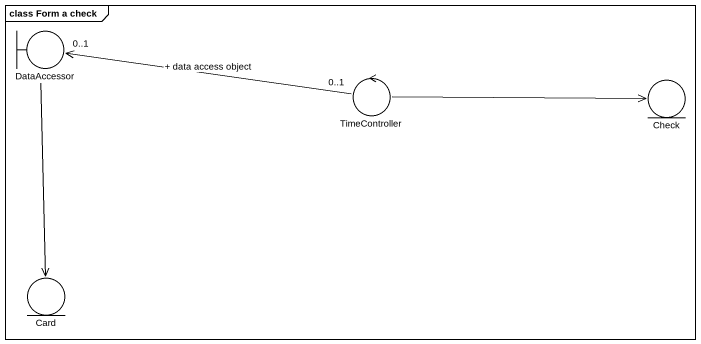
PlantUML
@startuml
mainframe class Form a check
boundary DataAccessor
control TimeController
entity Check
entity "Card" as Card_
DataAccessor --> Card_
TimeController "0..1" -left-> "0..1" DataAccessor : + data access object
TimeController -right-> Check
@enduml
